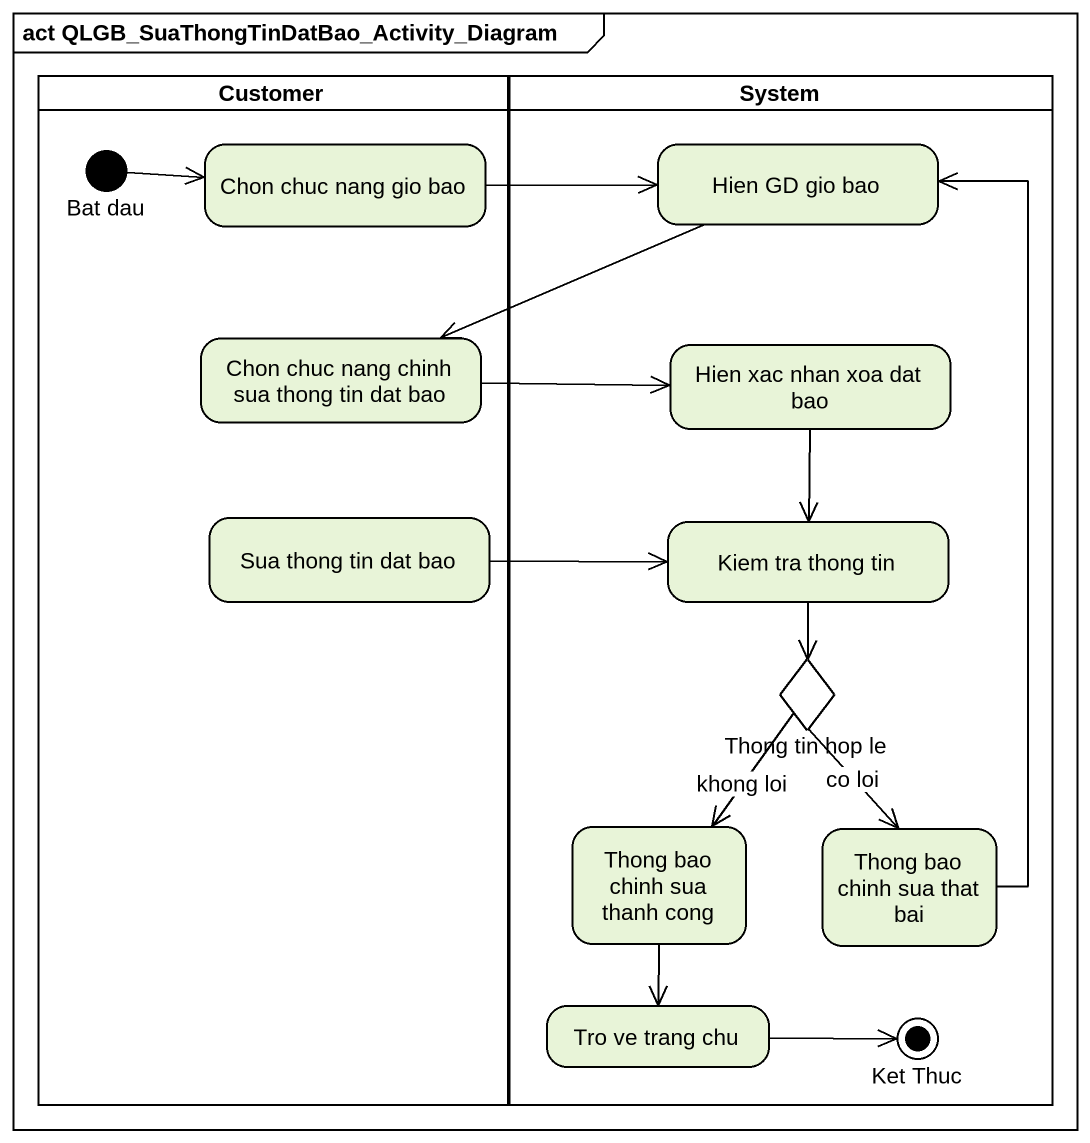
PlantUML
@startuml
mainframe act QLGB_SuaThongTinDatBao_Activity_Diagram
hide empty description
state Customer <<partition>> {
  state "Bat dau" as Bat_dau <<start>>
  state "Chon chuc nang gio bao" as Chon_chuc_nang_gio_bao
  state "Chon chuc nang chinh sua thong tin dat bao" as Chon_chuc_nang_chinh_sua
  state "Sua thong tin dat bao" as Sua_thong_tin_dat_bao
}
state System <<partition>> {
  state "Hien GD gio bao" as Hien_GD_gio_bao
  state "Hien xac nhan xoa dat bao" as Hien_xac_nhan_xoa_dat_bao
  state "Kiem tra thong tin" as Kiem_tra_thong_tin
  state "Thong tin hop le" as Thong_tin_hop_le <<choice>>
  state "Thong bao chinh sua thanh cong" as Thong_bao_chinh_sua_thanh
  state "Thong bao chinh sua that bai" as Thong_bao_chinh_sua_that_bai
  state "Tro ve trang chu" as Tro_ve_trang_chu
  state "Ket Thuc" as Ket_Thuc <<end>>
}
Bat_dau -right-> Chon_chuc_nang_gio_bao
Chon_chuc_nang_gio_bao -right-> Hien_GD_gio_bao
Hien_GD_gio_bao -left-> Chon_chuc_nang_chinh_sua
Chon_chuc_nang_chinh_sua -right-> Hien_xac_nhan_xoa_dat_bao
Hien_xac_nhan_xoa_dat_bao --> Kiem_tra_thong_tin
Sua_thong_tin_dat_bao -right-> Kiem_tra_thong_tin
Kiem_tra_thong_tin --> Thong_tin_hop_le
Thong_tin_hop_le --> Thong_bao_chinh_sua_thanh : khong loi
Thong_tin_hop_le --> Thong_bao_chinh_sua_that_bai : co loi
Thong_bao_chinh_sua_thanh --> Tro_ve_trang_chu
Thong_bao_chinh_sua_that_bai -up-> Hien_GD_gio_bao
Tro_ve_trang_chu -right-> Ket_Thuc
@enduml
